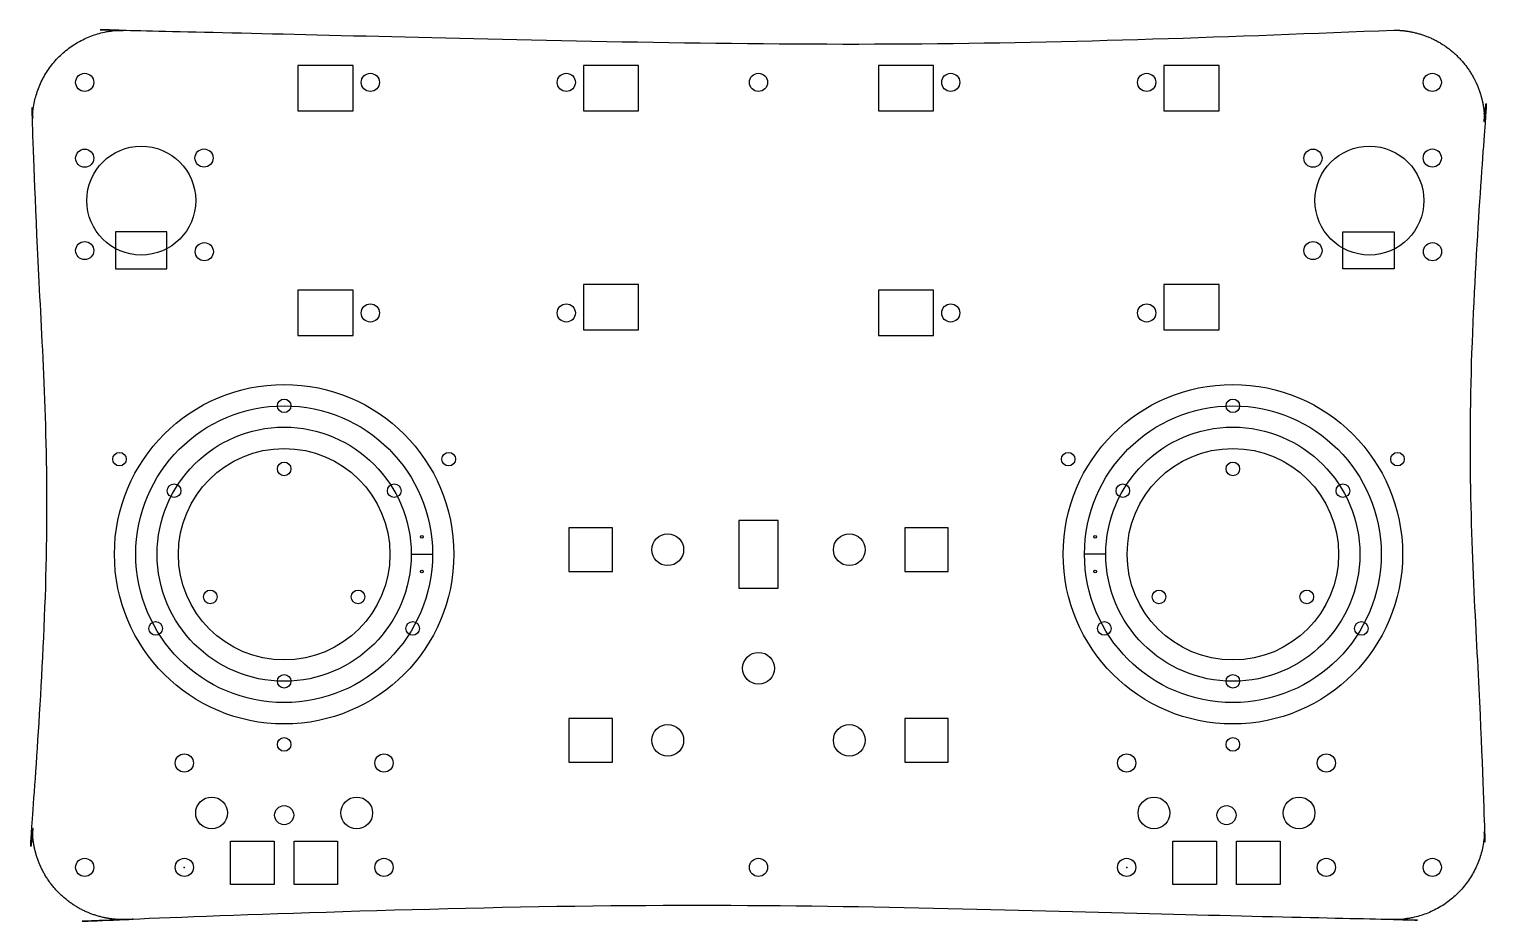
# Model space of a CAD drawing. Header units: millimetres. Extents: x -167 to 155, y -259 to -62.
import ezdxf

# ---------------------------------------------------------------- set-up
doc = ezdxf.new("R2010")
doc.units = ezdxf.units.MM
doc.header["$MEASUREMENT"] = 0
doc.layers.add('Make2D$visible$lines', color=178, linetype='Continuous', true_color=0x000000)

msp = doc.modelspace()

# ---------------------------------------------------------------- linework, layer by layer
at = {"layer": 'Make2D$visible$lines'}
for p, q in [((-82.45, -177.5), (-77.75, -177.5)), ((70.62, -177.5), (65.92, -177.5))]:
    msp.add_line(p, q, dxfattribs=at)
for points in [[(-107.41, -79.8), (-95.27, -79.8), (-95.27, -69.8), (-107.41, -69.8)], [(-32.34, -69.8), (-44.47, -69.8), (-44.47, -79.8), (-32.34, -79.8)], [(20.5, -79.8), (32.64, -79.8), (32.64, -69.8), (20.5, -69.8)], [(95.57, -69.8), (83.44, -69.8), (83.44, -79.8), (95.57, -79.8)], [(-147.63, -114.59), (-136.28, -114.59), (-136.28, -106.49), (-147.63, -106.49)], [(134.19, -114.59), (122.84, -114.59), (122.84, -106.49), (134.19, -106.49)], [(-32.34, -118.06), (-44.47, -118.06), (-44.47, -128.06), (-32.34, -128.06)], [(95.57, -118.06), (83.44, -118.06), (83.44, -128.06), (95.57, -128.06)], [(-107.41, -129.33), (-95.27, -129.33), (-95.27, -119.33), (-107.41, -119.33)], [(20.5, -129.33), (32.64, -129.33), (32.64, -119.33), (20.5, -119.33)], [(-10.23, -184.96), (-1.59, -184.96), (-1.59, -170.05), (-10.23, -170.05)], [(-47.7, -181.3), (-38.12, -181.3), (-38.12, -171.71), (-47.7, -171.71)], [(26.3, -181.3), (35.88, -181.3), (35.88, -171.71), (26.3, -171.71)], [(-47.7, -223.3), (-38.12, -223.3), (-38.12, -213.71), (-47.7, -213.71)], [(26.3, -223.3), (35.88, -223.3), (35.88, -213.71), (26.3, -213.71)], [(-112.66, -250.3), (-122.25, -250.3), (-122.25, -240.71), (-112.66, -240.71)], [(-98.66, -250.3), (-108.25, -250.3), (-108.25, -240.71), (-98.66, -240.71)], [(95.01, -250.3), (85.42, -250.3), (85.42, -240.71), (95.01, -240.71)], [(109.01, -250.3), (99.42, -250.3), (99.42, -240.71), (109.01, -240.71)]]:
    msp.add_lwpolyline(points, close=True, dxfattribs=at)
for centre, radius in [((-154.4, -73.53), 2), ((-91.46, -73.53), 2), ((-48.28, -73.53), 2), ((-5.92, -73.53), 2), ((36.45, -73.53), 2), ((79.63, -73.53), 2), ((142.57, -73.53), 2), ((-154.4, -90.24), 2), ((-141.95, -99.57), 12), ((-128.1, -90.2), 2), ((116.27, -90.24), 2), ((128.72, -99.57), 12), ((142.57, -90.2), 2), ((-154.4, -110.59), 2), ((-128.05, -110.84), 2), ((116.27, -110.59), 2), ((142.62, -110.84), 2), ((-91.46, -124.33), 2), ((-48.28, -124.33), 2), ((36.45, -124.33), 2), ((79.63, -124.33), 2), ((-110.45, -177.5), 37.4), ((98.62, -177.5), 37.4), ((-110.45, -144.8), 1.5), ((98.62, -144.8), 1.5), ((-110.45, -177.5), 32.7), ((98.62, -177.5), 32.7), ((-110.45, -177.5), 28), ((98.62, -177.5), 28), ((-110.45, -177.5), 23.3), ((98.62, -177.5), 23.3), ((-146.74, -156.55), 1.5), ((-110.45, -158.7), 1.5), ((-74.17, -156.55), 1.5), ((62.33, -156.55), 1.5), ((98.62, -158.7), 1.5), ((134.9, -156.55), 1.5), ((-134.7, -163.5), 1.5), ((-86.2, -163.5), 1.5), ((74.37, -163.5), 1.5), ((122.87, -163.5), 1.5), ((-80.1, -173.68), 0.3), ((-25.91, -176.5), 3.5), ((14.09, -176.5), 3.5), ((68.27, -173.68), 0.3), ((-80.1, -181.32), 0.3), ((68.27, -181.32), 0.3), ((-126.73, -186.9), 1.5), ((-94.17, -186.9), 1.5), ((82.34, -186.9), 1.5), ((114.9, -186.9), 1.5), ((-138.77, -193.85), 1.5), ((-82.13, -193.85), 1.5), ((70.3, -193.85), 1.5), ((126.94, -193.85), 1.5), ((-5.91, -202.62), 3.5), ((-110.45, -205.5), 1.5), ((98.62, -205.5), 1.5), ((-25.91, -218.5), 3.5), ((14.09, -218.5), 3.5), ((-110.45, -219.4), 1.5), ((98.62, -219.4), 1.5), ((-132.45, -223.5), 2), ((-88.45, -223.5), 2), ((75.22, -223.5), 2), ((119.22, -223.5), 2), ((-126.45, -234.5), 3.5), ((-94.45, -234.5), 3.5), ((81.22, -234.5), 3.5), ((113.22, -234.5), 3.5), ((-110.45, -235), 2.1), ((97.22, -235), 2.1), ((-154.4, -246.5), 2), ((-132.45, -246.5), 2), ((-88.45, -246.5), 2), ((-5.92, -246.5), 2), ((75.22, -246.5), 2), ((119.22, -246.5), 2), ((142.57, -246.5), 2)]:
    msp.add_circle(centre, radius, dxfattribs=at)
msp.add_rational_spline([(134.08, -62.02), (87.42, -62.02), (-5.92, -69.02), (-99.25, -62.02), (-145.92, -62.02), (-157.63, -62.02), (-165.92, -70.3), (-165.92, -82.02), (-165.92, -108.02), (-158.92, -160.02), (-165.92, -212.02), (-165.92, -238.02), (-165.92, -249.73), (-157.63, -258.02), (-145.92, -258.02), (-99.25, -258.02), (-5.92, -251.02), (87.42, -258.02), (134.08, -258.02), (145.8, -258.02), (154.08, -249.73), (154.08, -238.02), (154.08, -212.02), (147.08, -160.02), (154.08, -108.02), (154.08, -82.02), (154.08, -70.3), (145.8, -62.02), (134.08, -62.02)], [1, 1, 1, 1, 1, 0.804737854124, 0.804737854124, 1, 1, 1, 1, 1, 0.804737854124, 0.804737854124, 1, 1, 1, 1, 1, 0.804737854124, 0.804737854124, 1, 1, 1, 1, 1, 0.804737854124, 0.804737854124, 1], degree=3, knots=[4110.93611, 4110.93611, 4110.93611, 4110.93611, 4111.93611, 4112.93611, 4112.93611, 4112.93611, 4144.352036, 4144.352036, 4144.352036, 4145.352036, 4146.352036, 4146.352036, 4146.352036, 4177.767963, 4177.767963, 4177.767963, 4178.767963, 4179.767963, 4179.767963, 4179.767963, 4211.18389, 4211.18389, 4211.18389, 4212.18389, 4213.18389, 4213.18389, 4213.18389, 4244.599816, 4244.599816, 4244.599816, 4244.599816], dxfattribs=at)
for p in [(-132.45, -246.5), (75.22, -246.5), (75.22, -246.5)]:
    msp.add_point(p, dxfattribs=at)

doc.saveas('drawing.dxf')
